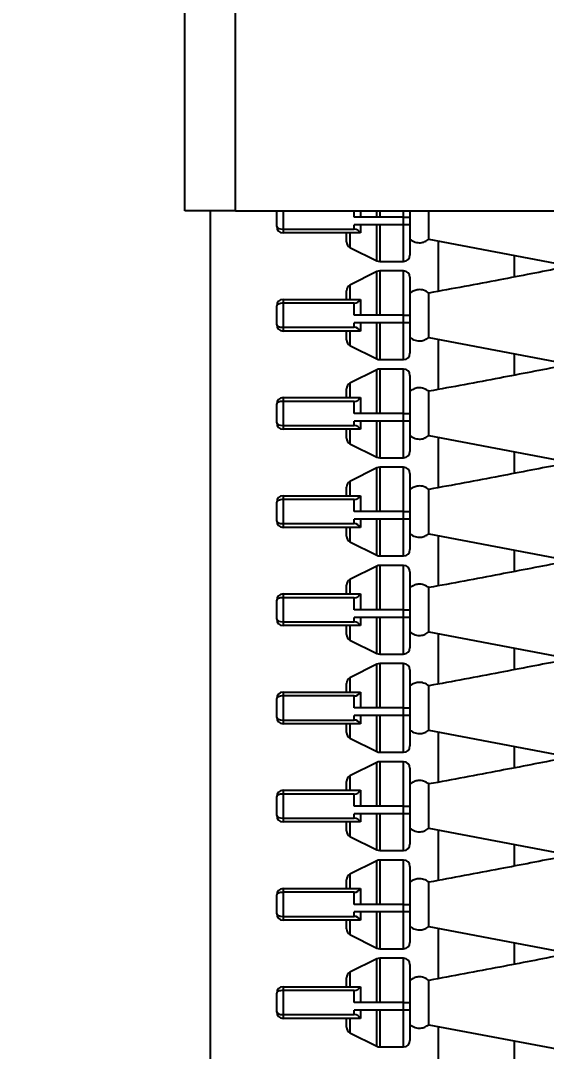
# Model space of a CAD drawing. Header units: millimetres. Extents: x 10 to 584, y 10 to 410.
# Drawn here: x 77.37 to 80.14, y 310.09 to 315.51 of the extents above; entities that cross this region are included whole.
import ezdxf

# ---------------------------------------------------------------- set-up
doc = ezdxf.new("R2010")
doc.units = ezdxf.units.MM
doc.layers.add('2', color=1, linetype='Continuous')
doc.styles.add('SLDTEXTSTYLE0', font='TXT', dxfattribs={"width": 0.7})
doc.dimstyles.new('SLDDIMSTYLE0', dxfattribs={"dimtxt": 3.5, "dimasz": 3.5, "dimexe": 0, "dimexo": 0.0625, "dimgap": 0.875, "dimtad": 1, "dimlfac": 15, "dimrnd": 1e-09, "dimzin": 12, "dimdsep": 46, "dimtxsty": 'SLDTEXTSTYLE0', "dimsah": 1, "dimcen": 0.09, "dimadec": 0, "dimazin": 3, "dimtfac": 1, "dimtofl": 0, "dimtmove": 0, "dimatfit": 3, "dimfxl": 0, "dimfrac": 2, "dimtolj": 1, "dimtzin": 12, "dimarcsym": 0})

# ---------------------------------------------------------------- blocks, each defined once
blk = doc.blocks.new('_D')
at = {"layer": '2', "color": 1}
for p, q in [((167.5018, 346.7783), (43.5018, 346.7783)), ((44.5018, 346.7783), (44.5018, 225.845)), ((181.5762, 225.845), (43.5018, 225.845))]:
    blk.add_line(p, q, dxfattribs=at)
for points in [[(44.5018, 346.7783), (43.9634, 343.2783), (45.0403, 343.2783)], [(44.5018, 225.845), (45.0403, 229.345), (43.9634, 229.345)]]:
    blk.add_solid(points, dxfattribs=at)
at = {"layer": '2', "color": 1, "insert": (39.9901, 278.6627), "char_height": 3.5, "attachment_point": 1, "rotation": 90, "style": 'SLDTEXTSTYLE0'}
blk.add_mtext('1814', dxfattribs=at)

msp = doc.modelspace()

# ---------------------------------------------------------------- linework, layer by layer
at = {"color": 7, "linetype": 'Continuous', "lineweight": 25}
for p, q in [((78.23516, 314.51165), (78.23516, 315.84498)), ((78.50183, 314.51165), (78.50183, 315.84498)), ((78.50183, 314.51165), (78.23516, 314.51165)), ((78.36849, 314.51165), (78.36849, 304.51165)), ((78.50183, 314.51165), (82.96849, 314.51165)), ((78.71849, 314.42879), (78.71849, 314.51165)), ((79.15958, 314.51165), (79.15958, 314.47831)), ((79.41849, 314.51165), (79.41849, 314.47831)), ((79.51849, 314.47831), (79.51849, 314.51165)), ((79.38516, 314.47831), (79.12625, 314.47831)), ((79.38516, 314.43831), (79.38516, 314.47831)), ((79.38516, 314.47831), (79.41849, 314.47831)), ((79.41849, 314.47831), (79.41849, 314.43831)), ((78.71849, 314.42831), (78.71849, 314.42879)), ((78.75183, 314.41498), (79.12625, 314.41498)), ((78.75183, 314.41498), (78.75183, 314.39498)), ((79.12625, 314.41498), (79.12625, 314.43831)), ((79.38516, 314.43831), (79.12625, 314.43831)), ((79.15958, 314.43831), (79.15958, 314.39518)), ((79.41849, 314.43831), (79.38516, 314.43831)), ((79.41849, 314.43831), (79.41849, 314.27831)), ((79.1568, 314.39498), (78.75183, 314.39498)), ((79.08516, 314.34892), (79.08516, 314.39498)), ((79.15934, 314.39498), (79.1568, 314.39498)), ((79.15958, 314.39518), (79.15934, 314.39498)), ((79.51849, 314.36165), (80.21849, 314.22847)), ((79.56849, 314.08768), (79.56849, 314.35214)), ((79.10359, 314.3191), (79.24479, 314.2485)), ((79.25969, 314.24498), (79.38516, 314.24498)), ((79.96849, 314.1631), (79.96849, 314.27604)), ((79.24479, 314.19146), (79.10359, 314.12086)), ((79.38516, 314.19498), (79.25969, 314.19498)), ((79.41849, 314.16165), (79.41849, 313.96165)), ((79.08516, 314.04498), (79.08516, 314.09105)), ((78.75183, 314.04498), (78.75183, 314.02498)), ((78.75183, 314.04498), (79.1568, 314.04498)), ((78.75183, 314.02498), (78.75183, 313.89831)), ((79.12625, 314.02498), (78.75183, 314.02498)), ((79.12625, 313.96165), (79.12625, 314.02498)), ((79.1568, 314.04498), (79.15934, 314.04498)), ((79.15934, 314.04498), (79.15958, 314.04478)), ((79.15958, 314.04478), (79.15958, 313.96165)), ((78.71849, 314.01117), (78.71849, 314.01165)), ((78.71849, 313.91212), (78.71849, 314.01117)), ((79.38516, 313.96165), (79.12625, 313.96165)), ((79.12625, 313.89831), (79.12625, 313.92165)), ((79.38516, 313.92165), (79.12625, 313.92165)), ((79.15958, 313.92165), (79.15958, 313.87852)), ((79.38516, 313.92165), (79.38516, 313.96165)), ((79.38516, 313.96165), (79.41849, 313.96165)), ((79.41849, 313.92165), (79.38516, 313.92165)), ((79.41849, 313.96165), (79.41849, 313.92165)), ((79.41849, 313.92165), (79.41849, 313.76165)), ((78.71849, 313.91165), (78.71849, 313.91212)), ((78.75183, 313.89831), (78.75183, 313.87831)), ((78.75183, 313.89831), (79.12625, 313.89831)), ((79.1568, 313.87831), (78.75183, 313.87831)), ((79.08516, 313.83225), (79.08516, 313.87831)), ((79.15934, 313.87831), (79.1568, 313.87831)), ((79.15958, 313.87852), (79.15934, 313.87831)), ((79.51849, 313.84498), (80.21849, 313.71181)), ((79.56849, 313.57101), (79.56849, 313.83547)), ((79.10359, 313.80243), (79.24479, 313.73183)), ((79.96849, 313.64643), (79.96849, 313.75937)), ((79.25969, 313.72831), (79.38516, 313.72831)), ((79.24479, 313.67479), (79.10359, 313.60419)), ((79.38516, 313.67831), (79.25969, 313.67831)), ((79.41849, 313.64498), (79.41849, 313.44498)), ((79.08516, 313.52831), (79.08516, 313.57438)), ((78.71849, 313.49451), (78.71849, 313.49498)), ((78.71849, 313.39545), (78.71849, 313.49451)), ((78.75183, 313.52831), (78.75183, 313.50831)), ((78.75183, 313.52831), (79.1568, 313.52831)), ((79.12625, 313.50831), (78.75183, 313.50831)), ((78.75183, 313.50831), (78.75183, 313.38165)), ((79.12625, 313.44498), (79.12625, 313.50831)), ((79.1568, 313.52831), (79.15934, 313.52831)), ((79.15934, 313.52831), (79.15958, 313.52811)), ((79.15958, 313.52811), (79.15958, 313.44498)), ((79.38516, 313.44498), (79.12625, 313.44498)), ((79.38516, 313.40498), (79.38516, 313.44498)), ((79.38516, 313.44498), (79.41849, 313.44498)), ((79.41849, 313.44498), (79.41849, 313.40498)), ((78.71849, 313.39498), (78.71849, 313.39545)), ((78.75183, 313.38165), (78.75183, 313.36165)), ((78.75183, 313.38165), (79.12625, 313.38165)), ((79.12625, 313.38165), (79.12625, 313.40498)), ((79.38516, 313.40498), (79.12625, 313.40498)), ((79.15958, 313.40498), (79.15958, 313.36185)), ((79.41849, 313.40498), (79.38516, 313.40498)), ((79.41849, 313.40498), (79.41849, 313.24498)), ((79.1568, 313.36165), (78.75183, 313.36165)), ((79.08516, 313.31558), (79.08516, 313.36165)), ((79.15934, 313.36165), (79.1568, 313.36165)), ((79.15958, 313.36185), (79.15934, 313.36165)), ((79.51849, 313.32832), (80.21849, 313.19514)), ((79.56849, 313.05435), (79.56849, 313.3188)), ((79.10359, 313.28577), (79.24479, 313.21517)), ((79.25969, 313.21165), (79.38516, 313.21165)), ((79.96849, 313.12977), (79.96849, 313.2427)), ((79.24479, 313.15813), (79.10359, 313.08753)), ((79.38516, 313.16165), (79.25969, 313.16165)), ((79.41849, 313.12831), (79.41849, 312.92831)), ((79.08516, 313.01165), (79.08516, 313.05771)), ((78.75183, 313.01165), (78.75183, 312.99165)), ((78.75183, 313.01165), (79.1568, 313.01165)), ((78.75183, 312.99165), (78.75183, 312.86498)), ((79.12625, 312.99165), (78.75183, 312.99165)), ((79.12625, 312.92831), (79.12625, 312.99165)), ((79.1568, 313.01165), (79.15934, 313.01165)), ((79.15934, 313.01165), (79.15958, 313.01145)), ((79.15958, 313.01145), (79.15958, 312.92831)), ((78.71849, 312.97784), (78.71849, 312.97831)), ((78.71849, 312.87879), (78.71849, 312.97784)), ((79.38516, 312.92831), (79.12625, 312.92831)), ((79.38516, 312.88831), (79.12625, 312.88831)), ((79.12625, 312.86498), (79.12625, 312.88831)), ((79.15958, 312.88831), (79.15958, 312.84518)), ((79.38516, 312.88831), (79.38516, 312.92831)), ((79.38516, 312.92831), (79.41849, 312.92831)), ((79.41849, 312.88831), (79.38516, 312.88831)), ((79.41849, 312.92831), (79.41849, 312.88831)), ((79.41849, 312.88831), (79.41849, 312.72831)), ((78.71849, 312.87831), (78.71849, 312.87879)), ((78.75183, 312.86498), (78.75183, 312.84498)), ((78.75183, 312.86498), (79.12625, 312.86498)), ((79.1568, 312.84498), (78.75183, 312.84498)), ((79.08516, 312.79892), (79.08516, 312.84498)), ((79.15934, 312.84498), (79.1568, 312.84498)), ((79.15958, 312.84518), (79.15934, 312.84498)), ((79.51849, 312.81165), (80.21849, 312.67847)), ((79.56849, 312.53768), (79.56849, 312.80214)), ((79.10359, 312.7691), (79.24479, 312.6985)), ((79.96849, 312.6131), (79.96849, 312.72604)), ((79.25969, 312.69498), (79.38516, 312.69498)), ((79.24479, 312.64146), (79.10359, 312.57086)), ((79.38516, 312.64498), (79.25969, 312.64498)), ((79.41849, 312.61165), (79.41849, 312.41165)), ((79.08516, 312.49498), (79.08516, 312.54105)), ((78.71849, 312.46117), (78.71849, 312.46165)), ((78.71849, 312.36212), (78.71849, 312.46117)), ((78.75183, 312.49498), (78.75183, 312.47498)), ((78.75183, 312.49498), (79.1568, 312.49498)), ((78.75183, 312.47498), (78.75183, 312.34831)), ((79.12625, 312.47498), (78.75183, 312.47498)), ((79.12625, 312.41165), (79.12625, 312.47498)), ((79.1568, 312.49498), (79.15934, 312.49498)), ((79.15934, 312.49498), (79.15958, 312.49478)), ((79.15958, 312.49478), (79.15958, 312.41165)), ((79.38516, 312.41165), (79.12625, 312.41165)), ((79.38516, 312.37165), (79.38516, 312.41165)), ((79.38516, 312.41165), (79.41849, 312.41165)), ((79.41849, 312.41165), (79.41849, 312.37165)), ((78.71849, 312.36165), (78.71849, 312.36212)), ((78.75183, 312.34831), (79.12625, 312.34831)), ((78.75183, 312.34831), (78.75183, 312.32831)), ((79.38516, 312.37165), (79.12625, 312.37165)), ((79.12625, 312.34831), (79.12625, 312.37165)), ((79.15958, 312.37165), (79.15958, 312.32852)), ((79.41849, 312.37165), (79.38516, 312.37165)), ((79.41849, 312.37165), (79.41849, 312.21165)), ((79.1568, 312.32831), (78.75183, 312.32831)), ((79.08516, 312.28225), (79.08516, 312.32831)), ((79.15934, 312.32831), (79.1568, 312.32831)), ((79.15958, 312.32852), (79.15934, 312.32831)), ((79.51849, 312.29498), (80.21849, 312.16181)), ((79.56849, 312.02101), (79.56849, 312.28547)), ((79.10359, 312.25243), (79.24479, 312.18183)), ((79.25969, 312.17831), (79.38516, 312.17831)), ((79.96849, 312.09643), (79.96849, 312.20937)), ((79.24479, 312.12479), (79.10359, 312.05419)), ((79.38516, 312.12831), (79.25969, 312.12831)), ((79.41849, 312.09498), (79.41849, 311.89498)), ((79.08516, 311.97831), (79.08516, 312.02438)), ((78.75183, 311.97831), (78.75183, 311.95831)), ((78.75183, 311.97831), (79.1568, 311.97831)), ((79.1568, 311.97831), (79.15934, 311.97831)), ((79.15934, 311.97831), (79.15958, 311.97811)), ((79.15958, 311.97811), (79.15958, 311.89498)), ((78.71849, 311.94451), (78.71849, 311.94498)), ((78.71849, 311.84545), (78.71849, 311.94451)), ((79.12625, 311.95831), (78.75183, 311.95831)), ((78.75183, 311.95831), (78.75183, 311.83165)), ((79.12625, 311.89498), (79.12625, 311.95831)), ((79.38516, 311.89498), (79.12625, 311.89498)), ((79.12625, 311.83165), (79.12625, 311.85498)), ((79.38516, 311.85498), (79.12625, 311.85498)), ((79.15958, 311.85498), (79.15958, 311.81185)), ((79.38516, 311.85498), (79.38516, 311.89498)), ((79.38516, 311.89498), (79.41849, 311.89498)), ((79.41849, 311.85498), (79.38516, 311.85498)), ((79.41849, 311.89498), (79.41849, 311.85498)), ((79.41849, 311.85498), (79.41849, 311.69498)), ((78.71849, 311.84498), (78.71849, 311.84545)), ((78.75183, 311.83165), (78.75183, 311.81165)), ((78.75183, 311.83165), (79.12625, 311.83165)), ((79.1568, 311.81165), (78.75183, 311.81165)), ((79.08516, 311.76558), (79.08516, 311.81165)), ((79.15934, 311.81165), (79.1568, 311.81165)), ((79.15958, 311.81185), (79.15934, 311.81165)), ((79.51849, 311.77832), (80.21849, 311.64514)), ((79.56849, 311.50435), (79.56849, 311.7688)), ((79.10359, 311.73577), (79.24479, 311.66517)), ((79.96849, 311.57977), (79.96849, 311.6927)), ((79.25969, 311.66165), (79.38516, 311.66165)), ((79.24479, 311.60813), (79.10359, 311.53753)), ((79.38516, 311.61165), (79.25969, 311.61165)), ((79.41849, 311.57831), (79.41849, 311.37831)), ((79.08516, 311.46165), (79.08516, 311.50771)), ((78.71849, 311.42784), (78.71849, 311.42831)), ((78.71849, 311.32879), (78.71849, 311.42784)), ((78.75183, 311.46165), (78.75183, 311.44165)), ((78.75183, 311.46165), (79.1568, 311.46165)), ((79.12625, 311.44165), (78.75183, 311.44165)), ((78.75183, 311.44165), (78.75183, 311.31498)), ((79.12625, 311.37831), (79.12625, 311.44165)), ((79.1568, 311.46165), (79.15934, 311.46165)), ((79.15934, 311.46165), (79.15958, 311.46145)), ((79.15958, 311.46145), (79.15958, 311.37831)), ((79.38516, 311.37831), (79.12625, 311.37831)), ((79.38516, 311.33831), (79.38516, 311.37831)), ((79.38516, 311.37831), (79.41849, 311.37831)), ((79.41849, 311.37831), (79.41849, 311.33831)), ((78.71849, 311.32831), (78.71849, 311.32879)), ((78.75183, 311.31498), (78.75183, 311.29498)), ((78.75183, 311.31498), (79.12625, 311.31498)), ((79.38516, 311.33831), (79.12625, 311.33831)), ((79.12625, 311.31498), (79.12625, 311.33831)), ((79.15958, 311.33831), (79.15958, 311.29518)), ((79.41849, 311.33831), (79.38516, 311.33831)), ((79.41849, 311.33831), (79.41849, 311.17831)), ((79.1568, 311.29498), (78.75183, 311.29498)), ((79.08516, 311.24892), (79.08516, 311.29498)), ((79.15934, 311.29498), (79.1568, 311.29498)), ((79.15958, 311.29518), (79.15934, 311.29498)), ((79.51849, 311.26165), (80.21849, 311.12847)), ((79.10359, 311.2191), (79.24479, 311.1485)), ((79.56849, 310.98768), (79.56849, 311.25214)), ((79.96849, 311.0631), (79.96849, 311.17604)), ((79.25969, 311.14498), (79.38516, 311.14498)), ((79.38516, 311.09498), (79.25969, 311.09498)), ((79.24479, 311.09146), (79.10359, 311.02086)), ((79.41849, 311.06165), (79.41849, 310.86165)), ((79.08516, 310.94498), (79.08516, 310.99105)), ((78.75183, 310.94498), (78.75183, 310.92498)), ((78.75183, 310.94498), (79.1568, 310.94498)), ((79.1568, 310.94498), (79.15934, 310.94498)), ((79.15934, 310.94498), (79.15958, 310.94478)), ((79.15958, 310.94478), (79.15958, 310.86165)), ((78.71849, 310.91117), (78.71849, 310.91165)), ((78.71849, 310.81212), (78.71849, 310.91117)), ((79.12625, 310.92498), (78.75183, 310.92498)), ((78.75183, 310.92498), (78.75183, 310.79831)), ((79.12625, 310.86165), (79.12625, 310.92498)), ((79.38516, 310.86165), (79.12625, 310.86165)), ((79.38516, 310.82165), (79.12625, 310.82165)), ((79.12625, 310.79831), (79.12625, 310.82165)), ((79.15958, 310.82165), (79.15958, 310.77852)), ((79.38516, 310.82165), (79.38516, 310.86165)), ((79.38516, 310.86165), (79.41849, 310.86165)), ((79.41849, 310.82165), (79.38516, 310.82165)), ((79.41849, 310.86165), (79.41849, 310.82165)), ((79.41849, 310.82165), (79.41849, 310.66165)), ((78.71849, 310.81165), (78.71849, 310.81212)), ((78.75183, 310.79831), (78.75183, 310.77831)), ((78.75183, 310.79831), (79.12625, 310.79831)), ((79.1568, 310.77831), (78.75183, 310.77831)), ((79.08516, 310.73225), (79.08516, 310.77831)), ((79.15934, 310.77831), (79.1568, 310.77831)), ((79.15958, 310.77852), (79.15934, 310.77831)), ((79.51849, 310.74498), (80.21849, 310.61181)), ((79.56849, 310.47101), (79.56849, 310.73547)), ((79.10359, 310.70243), (79.24479, 310.63183)), ((79.96849, 310.54643), (79.96849, 310.65937)), ((79.25969, 310.62831), (79.38516, 310.62831)), ((79.24479, 310.57479), (79.10359, 310.50419)), ((79.38516, 310.57831), (79.25969, 310.57831)), ((79.41849, 310.54498), (79.41849, 310.34498)), ((79.08516, 310.42831), (79.08516, 310.47438)), ((78.71849, 310.39451), (78.71849, 310.39498)), ((78.71849, 310.29545), (78.71849, 310.39451)), ((78.75183, 310.42831), (78.75183, 310.40831)), ((78.75183, 310.42831), (79.1568, 310.42831)), ((78.75183, 310.40831), (78.75183, 310.28165)), ((79.12625, 310.40831), (78.75183, 310.40831)), ((79.12625, 310.34498), (79.12625, 310.40831)), ((79.1568, 310.42831), (79.15934, 310.42831)), ((79.15934, 310.42831), (79.15958, 310.42811)), ((79.15958, 310.42811), (79.15958, 310.34498)), ((79.38516, 310.34498), (79.12625, 310.34498)), ((79.38516, 310.30498), (79.38516, 310.34498)), ((79.38516, 310.34498), (79.41849, 310.34498)), ((79.41849, 310.34498), (79.41849, 310.30498)), ((78.71849, 310.29498), (78.71849, 310.29545)), ((78.75183, 310.28165), (79.12625, 310.28165)), ((78.75183, 310.28165), (78.75183, 310.26165)), ((79.38516, 310.30498), (79.12625, 310.30498)), ((79.12625, 310.28165), (79.12625, 310.30498)), ((79.15958, 310.30498), (79.15958, 310.26185)), ((79.41849, 310.30498), (79.38516, 310.30498)), ((79.41849, 310.30498), (79.41849, 310.14498)), ((79.1568, 310.26165), (78.75183, 310.26165)), ((79.08516, 310.21558), (79.08516, 310.26165)), ((79.15934, 310.26165), (79.1568, 310.26165)), ((79.15958, 310.26185), (79.15934, 310.26165)), ((79.51849, 310.22832), (80.21849, 310.09514)), ((79.10359, 310.18577), (79.24479, 310.11517)), ((79.56849, 309.95435), (79.56849, 310.2188)), ((79.96849, 310.02977), (79.96849, 310.1427)), ((79.25969, 310.11165), (79.38516, 310.11165))]:
    msp.add_line(p, q, dxfattribs=at)
at = {"color": 59, "linetype": 'Continuous', "lineweight": 25}
for p, q in [((78.75183, 314.51165), (78.75183, 314.41498)), ((79.12625, 314.47831), (79.12625, 314.51165)), ((79.24479, 314.47831), (79.24479, 314.51165)), ((79.25969, 314.51165), (79.25969, 314.47831)), ((79.38516, 314.47831), (79.38516, 314.51165)), ((79.24479, 314.2485), (79.24479, 314.43831)), ((79.25969, 314.43831), (79.25969, 314.24498)), ((79.38516, 314.24498), (79.38516, 314.43831)), ((79.10359, 314.39498), (79.10359, 314.3191)), ((79.24479, 313.96165), (79.24479, 314.19146)), ((79.25969, 314.19498), (79.25969, 313.96165)), ((79.38516, 313.96165), (79.38516, 314.19498)), ((79.10359, 314.12086), (79.10359, 314.04498)), ((79.24479, 313.73183), (79.24479, 313.92165)), ((79.25969, 313.92165), (79.25969, 313.72831)), ((79.38516, 313.72831), (79.38516, 313.92165)), ((79.10359, 313.87831), (79.10359, 313.80243)), ((79.24479, 313.44498), (79.24479, 313.67479)), ((79.25969, 313.67831), (79.25969, 313.44498)), ((79.38516, 313.44498), (79.38516, 313.67831)), ((79.10359, 313.60419), (79.10359, 313.52831)), ((79.24479, 313.21517), (79.24479, 313.40498)), ((79.25969, 313.40498), (79.25969, 313.21165)), ((79.38516, 313.21165), (79.38516, 313.40498)), ((79.10359, 313.36165), (79.10359, 313.28577)), ((79.24479, 312.92831), (79.24479, 313.15813)), ((79.25969, 313.16165), (79.25969, 312.92831)), ((79.38516, 312.92831), (79.38516, 313.16165)), ((79.10359, 313.08753), (79.10359, 313.01165)), ((79.24479, 312.6985), (79.24479, 312.88831)), ((79.25969, 312.88831), (79.25969, 312.69498)), ((79.38516, 312.69498), (79.38516, 312.88831)), ((79.10359, 312.84498), (79.10359, 312.7691)), ((79.24479, 312.41165), (79.24479, 312.64146)), ((79.25969, 312.64498), (79.25969, 312.41165)), ((79.38516, 312.41165), (79.38516, 312.64498)), ((79.10359, 312.57086), (79.10359, 312.49498)), ((79.24479, 312.18183), (79.24479, 312.37165)), ((79.25969, 312.37165), (79.25969, 312.17831)), ((79.38516, 312.17831), (79.38516, 312.37165)), ((79.10359, 312.32831), (79.10359, 312.25243)), ((79.24479, 311.89498), (79.24479, 312.12479)), ((79.25969, 312.12831), (79.25969, 311.89498)), ((79.38516, 311.89498), (79.38516, 312.12831)), ((79.10359, 312.05419), (79.10359, 311.97831)), ((79.24479, 311.66517), (79.24479, 311.85498)), ((79.25969, 311.85498), (79.25969, 311.66165)), ((79.38516, 311.66165), (79.38516, 311.85498)), ((79.10359, 311.81165), (79.10359, 311.73577)), ((79.24479, 311.37831), (79.24479, 311.60813)), ((79.25969, 311.61165), (79.25969, 311.37831)), ((79.38516, 311.37831), (79.38516, 311.61165)), ((79.10359, 311.53753), (79.10359, 311.46165)), ((79.24479, 311.1485), (79.24479, 311.33831)), ((79.25969, 311.33831), (79.25969, 311.14498)), ((79.38516, 311.14498), (79.38516, 311.33831)), ((79.10359, 311.29498), (79.10359, 311.2191)), ((79.25969, 311.09498), (79.25969, 310.86165)), ((79.38516, 310.86165), (79.38516, 311.09498)), ((79.24479, 310.86165), (79.24479, 311.09146)), ((79.10359, 311.02086), (79.10359, 310.94498)), ((79.24479, 310.63183), (79.24479, 310.82165)), ((79.25969, 310.82165), (79.25969, 310.62831)), ((79.38516, 310.62831), (79.38516, 310.82165)), ((79.10359, 310.77831), (79.10359, 310.70243)), ((79.24479, 310.34498), (79.24479, 310.57479)), ((79.25969, 310.57831), (79.25969, 310.34498)), ((79.38516, 310.34498), (79.38516, 310.57831)), ((79.10359, 310.50419), (79.10359, 310.42831)), ((79.24479, 310.11517), (79.24479, 310.30498)), ((79.25969, 310.30498), (79.25969, 310.11165)), ((79.38516, 310.11165), (79.38516, 310.30498)), ((79.10359, 310.26165), (79.10359, 310.18577))]:
    msp.add_line(p, q, dxfattribs=at)
at = {"color": 7, "linetype": 'Continuous', "lineweight": 25}
for centre, start, end in [((78.75183, 314.42831), 180, 270), ((79.12625, 314.38165), 23.57818, 90), ((79.11849, 314.34892), 180, 243.43495), ((79.25969, 314.27831), 243.43495, 270), ((79.38516, 314.27831), 270, 0), ((79.25969, 314.16165), 90, 116.56505), ((79.38516, 314.16165), 0, 90), ((79.11849, 314.09105), 116.56505, 180), ((78.75183, 314.01165), 90, 180), ((79.12625, 314.05831), 270, 336.42182), ((78.75183, 313.91165), 180, 270), ((79.12625, 313.86498), 23.57818, 90), ((79.11849, 313.83225), 180, 243.43495), ((79.38516, 313.76165), 270, 0), ((79.25969, 313.76165), 243.43495, 270), ((79.25969, 313.64498), 90, 116.56505), ((79.38516, 313.64498), 0, 90), ((79.11849, 313.57438), 116.56505, 180), ((78.75183, 313.49498), 90, 180), ((79.12625, 313.54165), 270, 336.42182), ((78.75183, 313.39498), 180, 270), ((79.12625, 313.34831), 23.57818, 90), ((79.11849, 313.31558), 180, 243.43495), ((79.25969, 313.24498), 243.43495, 270), ((79.38516, 313.24498), 270, 0), ((79.25969, 313.12831), 90, 116.56505), ((79.38516, 313.12831), 0, 90), ((79.11849, 313.05771), 116.56505, 180), ((78.75183, 312.97831), 90, 180), ((79.12625, 313.02498), 270, 336.42182), ((78.75183, 312.87831), 180, 270), ((79.12625, 312.83165), 23.57818, 90), ((79.11849, 312.79892), 180, 243.43495), ((79.38516, 312.72831), 270, 0), ((79.25969, 312.72831), 243.43495, 270), ((79.25969, 312.61165), 90, 116.56505), ((79.38516, 312.61165), 0, 90), ((79.11849, 312.54105), 116.56505, 180), ((78.75183, 312.46165), 90, 180), ((79.12625, 312.50831), 270, 336.42182), ((78.75183, 312.36165), 180, 270), ((79.12625, 312.31498), 23.57818, 90), ((79.11849, 312.28225), 180, 243.43495), ((79.25969, 312.21165), 243.43495, 270), ((79.38516, 312.21165), 270, 0), ((79.25969, 312.09498), 90, 116.56505), ((79.38516, 312.09498), 0, 90), ((79.11849, 312.02438), 116.56505, 180), ((78.75183, 311.94498), 90, 180), ((79.12625, 311.99165), 270, 336.42182), ((78.75183, 311.84498), 180, 270), ((79.12625, 311.79831), 23.57818, 90), ((79.11849, 311.76558), 180, 243.43495), ((79.38516, 311.69498), 270, 0), ((79.25969, 311.69498), 243.43495, 270), ((79.25969, 311.57831), 90, 116.56505), ((79.38516, 311.57831), 0, 90), ((79.11849, 311.50771), 116.56505, 180), ((78.75183, 311.42831), 90, 180), ((79.12625, 311.47498), 270, 336.42182), ((78.75183, 311.32831), 180, 270), ((79.12625, 311.28165), 23.57818, 90), ((79.11849, 311.24892), 180, 243.43495), ((79.25969, 311.17831), 243.43495, 270), ((79.38516, 311.17831), 270, 0), ((79.25969, 311.06165), 90, 116.56505), ((79.38516, 311.06165), 0, 90), ((79.11849, 310.99105), 116.56505, 180), ((78.75183, 310.91165), 90, 180), ((79.12625, 310.95831), 270, 336.42182), ((78.75183, 310.81165), 180, 270), ((79.12625, 310.76498), 23.57818, 90), ((79.11849, 310.73225), 180, 243.43495), ((79.38516, 310.66165), 270, 0), ((79.25969, 310.66165), 243.43495, 270), ((79.25969, 310.54498), 90, 116.56505), ((79.38516, 310.54498), 0, 90), ((79.11849, 310.47438), 116.56505, 180), ((78.75183, 310.39498), 90, 180), ((79.12625, 310.44165), 270, 336.42182), ((78.75183, 310.29498), 180, 270), ((79.12625, 310.24831), 23.57818, 90), ((79.11849, 310.21558), 180, 243.43495), ((79.38516, 310.14498), 270, 0), ((79.25969, 310.14498), 243.43495, 270)]:
    msp.add_arc(centre, 0.03333, start, end, dxfattribs=at)
for centre, start_param, end_param in [((78.75183, 314.42879), 3.1415927, 4.712389), ((78.75183, 314.01117), 1.5707963, 3.1415927), ((78.75183, 313.91212), 3.1415927, 4.712389), ((78.75183, 313.49451), 1.5707963, 3.1415927), ((78.75183, 313.39545), 3.1415927, 4.712389), ((78.75183, 312.97784), 1.5707963, 3.1415927), ((78.75183, 312.87879), 3.1415927, 4.712389), ((78.75183, 312.46117), 1.5707963, 3.1415927), ((78.75183, 312.36212), 3.1415927, 4.712389), ((78.75183, 311.94451), 1.5707963, 3.1415927), ((78.75183, 311.84545), 3.1415927, 4.712389), ((78.75183, 311.42784), 1.5707963, 3.1415927), ((78.75183, 311.32879), 3.1415927, 4.712389), ((78.75183, 310.91117), 1.5707963, 3.1415927), ((78.75183, 310.81212), 3.1415927, 4.712389), ((78.75183, 310.39451), 1.5707963, 3.1415927), ((78.75183, 310.29545), 3.1415927, 4.712389)]:
    msp.add_ellipse(centre, major_axis=(0.03333, 0), ratio=0.4142136, start_param=start_param, end_param=end_param, dxfattribs=at)
for points, knots in [([(79.51849, 314.36173), (79.51849, 314.3617), (79.51849, 314.35869), (79.51849, 314.36907), (79.51849, 314.39331), (79.51849, 314.4326), (79.51849, 314.46307), (79.51849, 314.47831)], [0, 0, 0, 0, 0.002411, 0.2518083, 0.5012055, 0.7506028, 1, 1, 1, 1]), ([(79.41849, 314.36165), (79.42758, 314.35596), (79.44473, 314.34524), (79.47303, 314.34199), (79.49804, 314.34827), (79.51143, 314.35703), (79.51849, 314.36165)], [0, 0, 0, 0, 0.2951594, 0.5571246, 0.7666802, 1, 1, 1, 1]), ([(80.21849, 314.21149), (80.10924, 314.19018), (79.87591, 314.14468), (79.64257, 314.10135), (79.51849, 314.07831)], [0, 0, 0, 0, 0.4682335, 1, 1, 1, 1]), ([(79.51849, 314.07831), (79.50955, 314.084), (79.49261, 314.09478), (79.46439, 314.09796), (79.43928, 314.09166), (79.42568, 314.08293), (79.41849, 314.07831)], [0, 0, 0, 0, 0.2916196, 0.55270692, 0.76371042, 1, 1, 1, 1]), ([(79.51849, 313.96165), (79.51849, 313.97694), (79.51849, 314.00751), (79.51849, 314.04607), (79.51849, 314.07297), (79.51849, 314.07647), (79.51849, 314.07821)], [0, 0, 0, 0, 0.2506994, 0.5013989, 0.7520983, 1, 1, 1, 1]), ([(79.51849, 313.84507), (79.51849, 313.84504), (79.51849, 313.84202), (79.51849, 313.8524), (79.51849, 313.87664), (79.51849, 313.91593), (79.51849, 313.94641), (79.51849, 313.96165)], [0, 0, 0, 0, 0.002411, 0.2518083, 0.5012055, 0.7506028, 1, 1, 1, 1]), ([(79.41849, 313.84498), (79.42758, 313.8393), (79.44473, 313.82857), (79.47303, 313.82532), (79.49804, 313.8316), (79.51143, 313.84036), (79.51849, 313.84498)], [0, 0, 0, 0, 0.2951594, 0.5571246, 0.7666802, 1, 1, 1, 1]), ([(80.21849, 313.69482), (80.10924, 313.67352), (79.87591, 313.62802), (79.64257, 313.58469), (79.51849, 313.56165)], [0, 0, 0, 0, 0.4682335, 1, 1, 1, 1]), ([(79.51849, 313.56165), (79.50955, 313.56733), (79.49261, 313.57811), (79.46439, 313.58129), (79.43928, 313.57499), (79.42568, 313.56626), (79.41849, 313.56165)], [0, 0, 0, 0, 0.2916196, 0.55270692, 0.76371042, 1, 1, 1, 1]), ([(79.51849, 313.44498), (79.51849, 313.46027), (79.51849, 313.49084), (79.51849, 313.5294), (79.51849, 313.55631), (79.51849, 313.55981), (79.51849, 313.56155)], [0, 0, 0, 0, 0.2506994, 0.5013989, 0.7520983, 1, 1, 1, 1]), ([(79.51849, 313.3284), (79.51849, 313.32837), (79.51849, 313.32536), (79.51849, 313.33574), (79.51849, 313.35998), (79.51849, 313.39926), (79.51849, 313.42974), (79.51849, 313.44498)], [0, 0, 0, 0, 0.002411, 0.2518083, 0.5012055, 0.7506028, 1, 1, 1, 1]), ([(79.41849, 313.32831), (79.42758, 313.32263), (79.44473, 313.3119), (79.47303, 313.30866), (79.49804, 313.31493), (79.51143, 313.3237), (79.51849, 313.32831)], [0, 0, 0, 0, 0.2951594, 0.5571246, 0.7666802, 1, 1, 1, 1]), ([(80.21849, 313.17816), (80.10924, 313.15685), (79.87591, 313.11135), (79.64257, 313.06802), (79.51849, 313.04498)], [0, 0, 0, 0, 0.4682335, 1, 1, 1, 1]), ([(79.51849, 313.04498), (79.50955, 313.05067), (79.49261, 313.06145), (79.46439, 313.06462), (79.43928, 313.05833), (79.42568, 313.04959), (79.41849, 313.04498)], [0, 0, 0, 0, 0.2916196, 0.55270692, 0.76371042, 1, 1, 1, 1]), ([(79.51849, 312.92831), (79.51849, 312.9436), (79.51849, 312.97418), (79.51849, 313.01273), (79.51849, 313.03964), (79.51849, 313.04314), (79.51849, 313.04488)], [0, 0, 0, 0, 0.2506994, 0.5013989, 0.7520983, 1, 1, 1, 1]), ([(79.51849, 312.81173), (79.51849, 312.8117), (79.51849, 312.80869), (79.51849, 312.81907), (79.51849, 312.84331), (79.51849, 312.8826), (79.51849, 312.91307), (79.51849, 312.92831)], [0, 0, 0, 0, 0.002411, 0.2518083, 0.5012055, 0.7506028, 1, 1, 1, 1]), ([(79.41849, 312.81165), (79.42758, 312.80596), (79.44473, 312.79524), (79.47303, 312.79199), (79.49804, 312.79827), (79.51143, 312.80703), (79.51849, 312.81165)], [0, 0, 0, 0, 0.2951594, 0.5571246, 0.7666802, 1, 1, 1, 1]), ([(80.21849, 312.66149), (80.10924, 312.64018), (79.87591, 312.59468), (79.64257, 312.55135), (79.51849, 312.52831)], [0, 0, 0, 0, 0.4682335, 1, 1, 1, 1]), ([(79.51849, 312.52831), (79.50955, 312.534), (79.49261, 312.54478), (79.46439, 312.54796), (79.43928, 312.54166), (79.42568, 312.53293), (79.41849, 312.52831)], [0, 0, 0, 0, 0.2916196, 0.55270692, 0.76371042, 1, 1, 1, 1]), ([(79.51849, 312.41165), (79.51849, 312.42694), (79.51849, 312.45751), (79.51849, 312.49607), (79.51849, 312.52297), (79.51849, 312.52647), (79.51849, 312.52821)], [0, 0, 0, 0, 0.2506994, 0.5013989, 0.7520983, 1, 1, 1, 1]), ([(79.51849, 312.29507), (79.51849, 312.29504), (79.51849, 312.29202), (79.51849, 312.3024), (79.51849, 312.32664), (79.51849, 312.36593), (79.51849, 312.39641), (79.51849, 312.41165)], [0, 0, 0, 0, 0.002411, 0.2518083, 0.5012055, 0.7506028, 1, 1, 1, 1]), ([(79.41849, 312.29498), (79.42758, 312.2893), (79.44473, 312.27857), (79.47303, 312.27532), (79.49804, 312.2816), (79.51143, 312.29036), (79.51849, 312.29498)], [0, 0, 0, 0, 0.2951594, 0.5571246, 0.7666802, 1, 1, 1, 1]), ([(80.21849, 312.14482), (80.10924, 312.12352), (79.87591, 312.07802), (79.64257, 312.03469), (79.51849, 312.01165)], [0, 0, 0, 0, 0.4682335, 1, 1, 1, 1]), ([(79.51849, 312.01165), (79.50955, 312.01733), (79.49261, 312.02811), (79.46439, 312.03129), (79.43928, 312.02499), (79.42568, 312.01626), (79.41849, 312.01165)], [0, 0, 0, 0, 0.2916196, 0.5527069, 0.7637104, 1, 1, 1, 1]), ([(79.51849, 311.89498), (79.51849, 311.91027), (79.51849, 311.94084), (79.51849, 311.9794), (79.51849, 312.00631), (79.51849, 312.00981), (79.51849, 312.01155)], [0, 0, 0, 0, 0.2506994, 0.5013989, 0.7520983, 1, 1, 1, 1]), ([(79.51849, 311.7784), (79.51849, 311.77837), (79.51849, 311.77536), (79.51849, 311.78574), (79.51849, 311.80998), (79.51849, 311.84926), (79.51849, 311.87974), (79.51849, 311.89498)], [0, 0, 0, 0, 0.002411, 0.2518083, 0.5012055, 0.7506028, 1, 1, 1, 1]), ([(79.41849, 311.77831), (79.42758, 311.77263), (79.44473, 311.7619), (79.47303, 311.75866), (79.49804, 311.76493), (79.51143, 311.7737), (79.51849, 311.77831)], [0, 0, 0, 0, 0.2951594, 0.5571246, 0.7666802, 1, 1, 1, 1]), ([(80.21849, 311.62816), (80.10924, 311.60685), (79.87591, 311.56135), (79.64257, 311.51802), (79.51849, 311.49498)], [0, 0, 0, 0, 0.4682335, 1, 1, 1, 1]), ([(79.51849, 311.49498), (79.50955, 311.50067), (79.49261, 311.51145), (79.46439, 311.51462), (79.43928, 311.50833), (79.42568, 311.49959), (79.41849, 311.49498)], [0, 0, 0, 0, 0.2916196, 0.5527069, 0.7637104, 1, 1, 1, 1]), ([(79.51849, 311.37831), (79.51849, 311.3936), (79.51849, 311.42418), (79.51849, 311.46273), (79.51849, 311.48964), (79.51849, 311.49314), (79.51849, 311.49488)], [0, 0, 0, 0, 0.2506994, 0.5013989, 0.7520983, 1, 1, 1, 1]), ([(79.51849, 311.26173), (79.51849, 311.2617), (79.51849, 311.25869), (79.51849, 311.26907), (79.51849, 311.29331), (79.51849, 311.3326), (79.51849, 311.36307), (79.51849, 311.37831)], [0, 0, 0, 0, 0.002411, 0.2518083, 0.5012055, 0.7506028, 1, 1, 1, 1]), ([(79.41849, 311.26165), (79.42758, 311.25596), (79.44473, 311.24524), (79.47303, 311.24199), (79.49804, 311.24827), (79.51143, 311.25703), (79.51849, 311.26165)], [0, 0, 0, 0, 0.2951594, 0.5571246, 0.7666802, 1, 1, 1, 1]), ([(80.21849, 311.11149), (80.10924, 311.09018), (79.87591, 311.04468), (79.64257, 311.00135), (79.51849, 310.97831)], [0, 0, 0, 0, 0.4682335, 1, 1, 1, 1]), ([(79.51849, 310.97831), (79.50955, 310.984), (79.49261, 310.99478), (79.46439, 310.99796), (79.43928, 310.99166), (79.42568, 310.98293), (79.41849, 310.97831)], [0, 0, 0, 0, 0.2916196, 0.5527069, 0.7637104, 1, 1, 1, 1]), ([(79.51849, 310.86165), (79.51849, 310.87694), (79.51849, 310.90751), (79.51849, 310.94607), (79.51849, 310.97297), (79.51849, 310.97647), (79.51849, 310.97821)], [0, 0, 0, 0, 0.2506994, 0.5013989, 0.7520983, 1, 1, 1, 1]), ([(79.51849, 310.74507), (79.51849, 310.74504), (79.51849, 310.74202), (79.51849, 310.7524), (79.51849, 310.77664), (79.51849, 310.81593), (79.51849, 310.84641), (79.51849, 310.86165)], [0, 0, 0, 0, 0.002411, 0.2518083, 0.5012055, 0.7506028, 1, 1, 1, 1]), ([(79.41849, 310.74498), (79.42758, 310.7393), (79.44473, 310.72857), (79.47303, 310.72532), (79.49804, 310.7316), (79.51143, 310.74036), (79.51849, 310.74498)], [0, 0, 0, 0, 0.2951594, 0.5571246, 0.7666802, 1, 1, 1, 1]), ([(80.21849, 310.59482), (80.10924, 310.57352), (79.87591, 310.52802), (79.64257, 310.48469), (79.51849, 310.46165)], [0, 0, 0, 0, 0.4682335, 1, 1, 1, 1]), ([(79.51849, 310.46165), (79.50955, 310.46733), (79.49261, 310.47811), (79.46439, 310.48129), (79.43928, 310.47499), (79.42568, 310.46626), (79.41849, 310.46165)], [0, 0, 0, 0, 0.2916196, 0.5527069, 0.7637104, 1, 1, 1, 1]), ([(79.51849, 310.34498), (79.51849, 310.36027), (79.51849, 310.39084), (79.51849, 310.4294), (79.51849, 310.45631), (79.51849, 310.45981), (79.51849, 310.46155)], [0, 0, 0, 0, 0.2506994, 0.5013989, 0.7520983, 1, 1, 1, 1]), ([(79.51849, 310.2284), (79.51849, 310.22837), (79.51849, 310.22536), (79.51849, 310.23574), (79.51849, 310.25998), (79.51849, 310.29926), (79.51849, 310.32974), (79.51849, 310.34498)], [0, 0, 0, 0, 0.002411, 0.2518083, 0.5012055, 0.7506028, 1, 1, 1, 1]), ([(79.41849, 310.22831), (79.42758, 310.22263), (79.44473, 310.2119), (79.47303, 310.20866), (79.49804, 310.21493), (79.51143, 310.2237), (79.51849, 310.22831)], [0, 0, 0, 0, 0.2951594, 0.5571246, 0.7666802, 1, 1, 1, 1])]:
    msp.add_open_spline(points, degree=3, knots=knots, dxfattribs=at)

# ---------------------------------------------------------------- dimensions: what is measured, and where the dimension line sits
at = {"layer": '2', "color": 1}
dim = msp.add_linear_dim(base=(44.50183, 225.84498), p1=(168.50183, 346.77832), p2=(182.57616, 225.84498), angle=90, dimstyle='SLDDIMSTYLE0', dxfattribs=at)
dim.commit()
dim.dimension.update_dxf_attribs({"geometry": '_D', "text_midpoint": (44.50183, 284.48628), "dimtype": 160})

doc.saveas('drawing.dxf')
